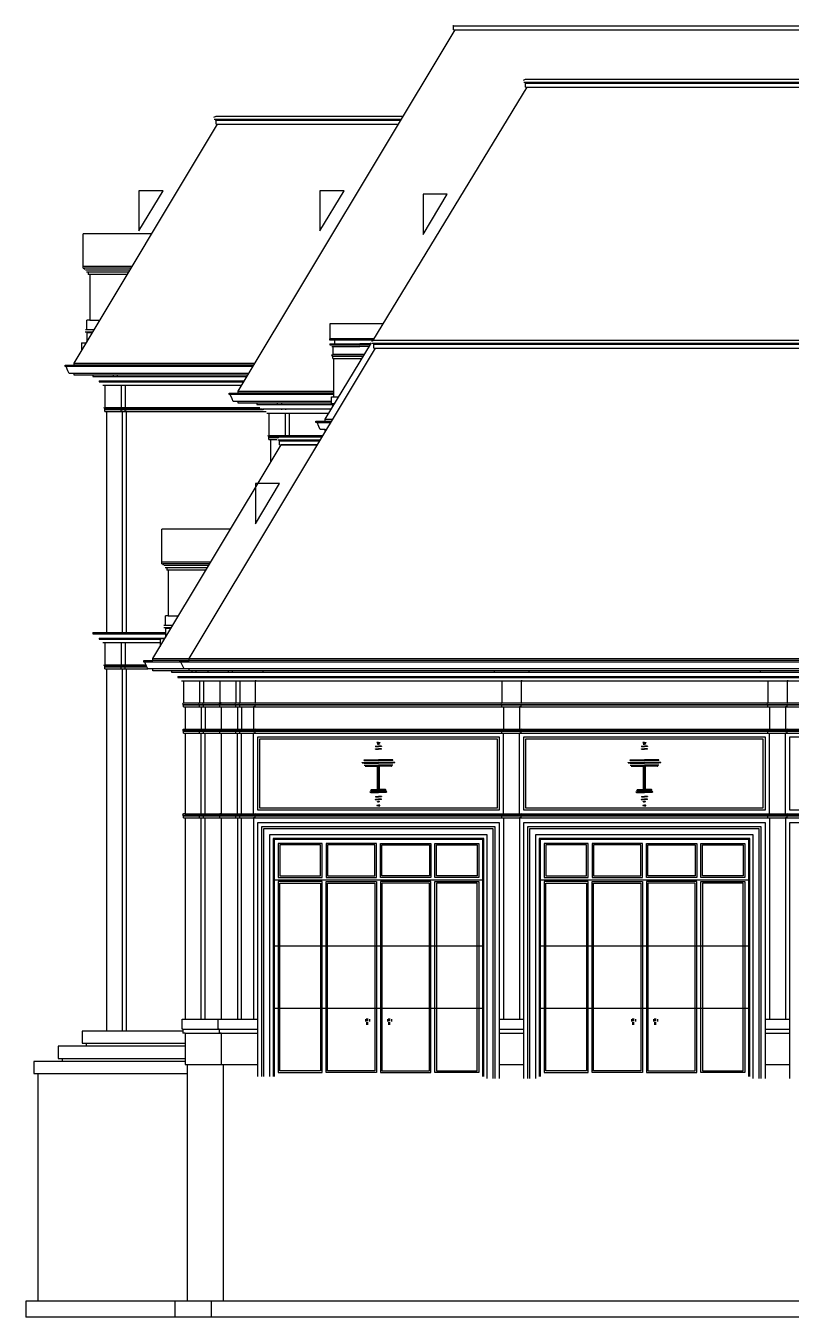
# Model space of a CAD drawing. Header units: metres. Extents: x 0 to 1127, y 0 to 641.
# Drawn here: x 0 to 380, y 0 to 641 of the extents above; entities that cross this region are included whole.
import ezdxf

# ---------------------------------------------------------------- set-up
doc = ezdxf.new("R2010")
doc.units = ezdxf.units.M

msp = doc.modelspace()

# ---------------------------------------------------------------- linework, layer by layer
at = {"layer": 'EL-Door', "color": 8}
for p, q in [((122.75, 217.1), (227.25, 217.1)), ((254.75, 217.1), (359.25, 217.1)), ((122.75, 184.47), (227.25, 184.47)), ((254.75, 184.47), (359.25, 184.47)), ((122.75, 153.36), (227.25, 153.36)), ((168.51, 147.97), (168.51, 146.85)), ((169.29, 147.11), (169.29, 148.33)), ((169.79, 147.11), (169.79, 148.33)), ((170.53, 147.94), (170.53, 146.87)), ((179.47, 147.94), (179.47, 146.87)), ((180.21, 147.11), (180.21, 148.33)), ((180.71, 147.11), (180.71, 148.33)), ((181.49, 147.97), (181.49, 146.85)), ((254.75, 153.36), (359.25, 153.36)), ((300.51, 147.97), (300.51, 146.85)), ((301.29, 147.11), (301.29, 148.33)), ((301.79, 147.11), (301.79, 148.33)), ((302.53, 147.94), (302.53, 146.87)), ((311.47, 147.94), (311.47, 146.87)), ((312.21, 147.11), (312.21, 148.33)), ((312.71, 147.11), (312.71, 148.33)), ((313.49, 147.97), (313.49, 146.85)), ((169.29, 145.13), (169.29, 146.61)), ((169.79, 145.13), (169.79, 146.61)), ((180.21, 145.13), (180.21, 146.61)), ((180.71, 145.13), (180.71, 146.61)), ((301.29, 145.13), (301.29, 146.61)), ((301.79, 145.13), (301.79, 146.61)), ((312.21, 145.13), (312.21, 146.61)), ((312.71, 145.13), (312.71, 146.61))]:
    msp.add_line(p, q, dxfattribs=at)
at = {"layer": 'EL-Door', "color": 1}
for points in [[(229, 118.5), (229, 239.5), (121, 239.5), (121, 119.5)], [(361, 118.5), (361, 239.5), (253, 239.5), (253, 118.5)]]:
    msp.add_lwpolyline(points, dxfattribs=at)
at = {"layer": 'EL-Door', "color": 8, "transparency": 33554687}
for points in [[(227.25, 119.5), (227.25, 237.75), (122.75, 237.75), (122.75, 119.5)], [(359.25, 119.5), (359.25, 237.75), (254.75, 237.75), (254.75, 119.5)], [(226.75, 119.5), (226.75, 237.25), (123.25, 237.25), (123.25, 119.5)], [(358.75, 119.5), (358.75, 237.25), (255.25, 237.25), (255.25, 119.5)]]:
    msp.add_lwpolyline(points, dxfattribs=at)
for points in [[(125.25, 218.33), (147, 218.33), (147, 235.25), (125.25, 235.25)], [(126, 219.08), (146.25, 219.08), (146.25, 234.5), (126, 234.5)], [(149, 218.33), (174, 218.33), (174, 235.25), (149, 235.25)], [(149.75, 219.08), (173.25, 219.08), (173.25, 234.5), (149.75, 234.5)], [(201, 218.33), (176, 218.33), (176, 235.25), (201, 235.25)], [(200.25, 219.08), (176.75, 219.08), (176.75, 234.5), (200.25, 234.5)], [(224.75, 218.33), (203, 218.33), (203, 235.25), (224.75, 235.25)], [(224, 219.08), (203.75, 219.08), (203.75, 234.5), (224, 234.5)], [(257.25, 218.33), (279, 218.33), (279, 235.25), (257.25, 235.25)], [(258, 219.08), (278.25, 219.08), (278.25, 234.5), (258, 234.5)], [(281, 218.33), (306, 218.33), (306, 235.25), (281, 235.25)], [(281.75, 219.08), (305.25, 219.08), (305.25, 234.5), (281.75, 234.5)], [(333, 218.33), (308, 218.33), (308, 235.25), (333, 235.25)], [(332.25, 219.08), (308.75, 219.08), (308.75, 234.5), (332.25, 234.5)], [(356.75, 218.33), (335, 218.33), (335, 235.25), (356.75, 235.25)], [(356, 219.08), (335.75, 219.08), (335.75, 234.5), (356, 234.5)], [(125.25, 121.5), (147, 121.5), (147, 216.33), (125.25, 216.33)], [(146.25, 122.25), (126, 122.25), (126, 215.58), (146.25, 215.58)], [(174, 121.5), (149, 121.5), (149, 216.33), (174, 216.33)], [(173.25, 122.25), (149.75, 122.25), (149.75, 215.58), (173.25, 215.58)], [(176, 121.5), (201, 121.5), (201, 216.33), (176, 216.33)], [(176.75, 122.25), (200.25, 122.25), (200.25, 215.58), (176.75, 215.58)], [(224.75, 121.5), (203, 121.5), (203, 216.33), (224.75, 216.33)], [(203.75, 122.25), (224, 122.25), (224, 215.58), (203.75, 215.58)], [(257.25, 121.5), (279, 121.5), (279, 216.33), (257.25, 216.33)], [(278.25, 122.25), (258, 122.25), (258, 215.58), (278.25, 215.58)], [(306, 121.5), (281, 121.5), (281, 216.33), (306, 216.33)], [(305.25, 122.25), (281.75, 122.25), (281.75, 215.58), (305.25, 215.58)], [(308, 121.5), (333, 121.5), (333, 216.33), (308, 216.33)], [(308.75, 122.25), (332.25, 122.25), (332.25, 215.58), (308.75, 215.58)], [(356.75, 121.5), (335, 121.5), (335, 216.33), (356.75, 216.33)], [(335.75, 122.25), (356, 122.25), (356, 215.58), (335.75, 215.58)]]:
    msp.add_lwpolyline(points, close=True, dxfattribs=at)
at = {"layer": 'EL-Roof', "color": 1}
for p, q in [((212.29, 641.24), (211.91, 641.24)), ((212.29, 639.24), (212.29, 641.24)), ((212.29, 639.24), (213.04, 639.24)), ((213.04, 639.24), (622.96, 639.24)), ((246.9, 614.2), (248, 614.75)), ((248, 612.75), (247.62, 612.75)), ((248, 614.75), (573.33, 614.75)), ((248, 610.75), (248, 612.75)), ((248, 610.75), (248.75, 610.75)), ((248.75, 610.75), (573.33, 610.75)), ((93.31, 595.83), (94.41, 596.38)), ((94.41, 596.38), (187.33, 596.38)), ((94.41, 594.38), (94.03, 594.38)), ((94.41, 592.38), (94.41, 594.38)), ((94.41, 592.38), (95.16, 592.38)), ((95.16, 592.38), (184.93, 592.38)), ((173.49, 481.15), (518.59, 481.15)), ((126.69, 433.15), (144.69, 433.15))]:
    msp.add_line(p, q, dxfattribs=at)
at = {"layer": 'EL-Roof', "color": 8}
for p, q in [((212.29, 641.24), (438, 641.24)), ((247.12, 613.25), (573.33, 613.25)), ((248, 612.75), (573.33, 612.75)), ((93.53, 594.88), (186.43, 594.88)), ((94.41, 594.38), (186.13, 594.38)), ((171.86, 483.65), (520.09, 483.65)), ((172.74, 483.15), (519.79, 483.15)), ((112.72, 472.03), (20, 472.03)), ((113.17, 472.78), (24, 472.78)), ((110.68, 468.64), (24, 468.64)), ((152.69, 458.13), (101.42, 458.13)), ((152.69, 458.88), (105.42, 458.88)), ((151.69, 454.74), (105.42, 454.74)), ((125.06, 435.65), (146.19, 435.65)), ((125.56, 435.15), (145.89, 435.15)), ((513.5, 325.25), (59, 325.25)), ((513.5, 326), (63, 326)), ((513.5, 321.87), (63, 321.87))]:
    msp.add_line(p, q, dxfattribs=at)
at = {"layer": 'EL-Roof'}
for p, q in [((172.74, 485.15), (520.99, 485.15)), ((124.84, 436.6), (125.94, 437.15)), ((125.94, 437.15), (147.09, 437.15)), ((125.94, 433.15), (125.94, 435.15)), ((125.94, 433.15), (126.69, 433.15)), ((144.69, 433.15), (126.69, 433.15)), ((72.25, 321), (63, 321))]:
    msp.add_line(p, q, dxfattribs=at)
at = {"layer": 'EL-Roof', "color": 1}
for points in [[(105.42, 459.88), (213.04, 639.24)], [(172.14, 484.85), (248.75, 610.75)], [(24, 473.78), (95.16, 592.38)], [(148.5, 446), (171.5, 483.8)], [(24, 467.78), (24, 468.64), (21.5, 468.64), (20.9, 469.98), (20, 472.03), (19.5, 472.03), (19.5, 472.78), (24, 472.78), (24, 473.78)], [(24, 473.78), (113.77, 473.78)], [(110.17, 467.78), (24, 467.78)], [(105.42, 453.88), (105.42, 454.74), (102.92, 454.74), (102.32, 456.08), (101.42, 458.13), (100.92, 458.13), (100.92, 458.88), (105.42, 458.88), (105.42, 459.88)], [(105.42, 459.88), (152.69, 459.88)], [(151.69, 453.88), (105.42, 453.88)], [(148.5, 440), (148.5, 440.87), (146, 440.87), (145.4, 442.2), (144.5, 444.25), (144, 444.25), (144, 445), (148.5, 445), (148.5, 446)], [(148.5, 446), (152.4, 446)]]:
    msp.add_lwpolyline(points, dxfattribs=at)
at = {"layer": 'EL-Roof'}
for points in [[(81, 327), (173.49, 481.15)], [(63, 327), (126.69, 433.15)], [(63, 321), (63, 321.87), (60.5, 321.87), (59.9, 323.2), (59, 325.25), (58.5, 325.25), (58.5, 326), (63, 326), (63, 327)], [(63, 327), (513.5, 327)], [(513.5, 321), (63, 321)], [(81, 321), (81, 321.87), (78.5, 321.87), (77.9, 323.2), (77, 325.25), (76.5, 325.25), (76.5, 326), (81, 326), (81, 327)]]:
    msp.add_lwpolyline(points, dxfattribs=at)
at = {"layer": 'EL-Roof', "color": 8}
for points in [[(144.5, 444.25), (151.35, 444.25)], [(148.5, 445), (151.8, 445)]]:
    msp.add_lwpolyline(points, dxfattribs=at)
at = {"layer": 'EL-Stair', "elevation": -2.31}
for points in [[(77.96, 142), (28, 142), (28, 136), (79, 136)], [(30, 136), (30, 134.5), (16, 134.5), (16, 128.5), (79, 128.5)], [(18, 128.5), (18, 127), (4, 127), (4, 121), (80, 121)]]:
    msp.add_lwpolyline(points, dxfattribs=at)
at = {"layer": 'EL-Trim', "color": 8}
for p, q in [((52.28, 520.91), (28.92, 520.91)), ((51.72, 519.98), (29.64, 519.98)), ((91.28, 374.13), (67.92, 374.13)), ((90.72, 373.2), (68.64, 373.2)), ((77.96, 143), (115, 143)), ((235, 143), (247, 143)), ((367, 143), (379, 143))]:
    msp.add_line(p, q, dxfattribs=at)
msp.add_lwpolyline([(148.5, 440.87), (149.32, 440.87)], dxfattribs=at)
at = {"layer": 'EL-Wall'}
for p, q in [((77.96, 143), (77.96, 141)), ((95.96, 143), (95.96, 141)), ((79, 141), (77.96, 141)), ((97, 141), (95.96, 141))]:
    msp.add_line(p, q, dxfattribs=at)
for points in [[(77.96, 143), (77.5, 143), (77.5, 148), (79, 148)], [(95.96, 143), (95.5, 143), (95.5, 148), (97, 148)]]:
    msp.add_lwpolyline(points, dxfattribs=at)
at = {"layer": 'FP-Footing'}
for p, q in [((6, 119.5, -2.31), (6, 8, -2.31)), ((80, 119.5), (80, 8)), ((98, 119.5), (98, 8)), ((0, 8, -2.31), (0, 0, -2.31)), ((1126.8, 8, -24.5), (0, 8, -2.31)), ((74, 8), (74, 0)), ((92, 8), (92, 0)), ((1126.8, 0, -24.5), (0, 0, -2.31))]:
    msp.add_line(p, q, dxfattribs=at)
at = {"layer": 'FP-Hatch'}
for p, q in [((173.43, 283.55), (173.5, 283.55)), ((173.5, 283.55), (175, 283.55)), ((173.5, 283.36), (175, 283.36)), ((173.69, 282.23), (175, 282.23)), ((174.4, 285.25), (174.34, 285.25)), ((174.4, 285.25), (175, 285.25)), ((175, 285.44), (174.42, 285.44)), ((174.44, 284.5), (175, 284.5)), ((174.53, 284.69), (175, 284.69)), ((175, 285.44), (175.58, 285.44)), ((175.6, 285.25), (175, 285.25)), ((175.47, 284.69), (175, 284.69)), ((175.56, 284.5), (175, 284.5)), ((176.5, 283.55), (175, 283.55)), ((176.5, 283.36), (175, 283.36)), ((176.31, 282.23), (175, 282.23)), ((175.6, 285.25), (175.66, 285.25)), ((176.57, 283.55), (176.5, 283.55)), ((305.43, 283.55), (305.5, 283.55)), ((305.5, 283.55), (307, 283.55)), ((305.5, 283.36), (307, 283.36)), ((305.69, 282.23), (307, 282.23)), ((306.4, 285.25), (306.34, 285.25)), ((306.4, 285.25), (307, 285.25)), ((307, 285.44), (306.42, 285.44)), ((306.44, 284.5), (307, 284.5)), ((306.53, 284.69), (307, 284.69)), ((307, 285.44), (307.58, 285.44)), ((307.6, 285.25), (307, 285.25)), ((307.47, 284.69), (307, 284.69)), ((307.56, 284.5), (307, 284.5)), ((308.5, 283.55), (307, 283.55)), ((308.5, 283.36), (307, 283.36)), ((308.31, 282.23), (307, 282.23)), ((307.6, 285.25), (307.66, 285.25)), ((308.57, 283.55), (308.5, 283.55)), ((167.88, 276.42), (167.88, 276.8)), ((167.88, 276.8), (175, 276.8)), ((167.88, 276.42), (175, 276.42)), ((173.5, 282.05), (175, 282.05)), ((176.5, 282.05), (175, 282.05)), ((182.13, 276.8), (175, 276.8)), ((182.13, 276.42), (175, 276.42)), ((182.13, 276.42), (182.13, 276.8)), ((299.88, 276.42), (299.88, 276.8)), ((299.88, 276.8), (307, 276.8)), ((299.88, 276.42), (307, 276.42)), ((305.5, 282.05), (307, 282.05)), ((308.5, 282.05), (307, 282.05)), ((314.13, 276.8), (307, 276.8)), ((314.13, 276.42), (307, 276.42)), ((314.13, 276.42), (314.13, 276.8)), ((166.87, 275.47), (166.94, 275.47)), ((166.94, 275.3), (166.94, 275.47)), ((166.94, 275.47), (175, 275.47)), ((166.94, 275.3), (167.69, 275.3)), ((167.69, 275.3), (175, 275.3)), ((167.88, 275.11), (175, 275.11)), ((167.88, 274.17), (168.03, 274.17)), ((168.03, 274.17), (175, 274.17)), ((168.36, 273.98), (168.21, 273.98)), ((168.36, 273.98), (175, 273.98)), ((168.45, 273.61), (168.37, 273.61)), ((168.45, 273.61), (174.81, 273.61)), ((168.63, 273.53), (174.55, 273.53)), ((174.55, 261.89), (174.55, 273.61)), ((174.63, 261.89), (174.63, 273.61)), ((183.06, 275.47), (175, 275.47)), ((182.31, 275.3), (175, 275.3)), ((182.13, 275.11), (175, 275.11)), ((181.98, 274.17), (175, 274.17)), ((181.64, 273.98), (175, 273.98)), ((181.55, 273.61), (175.19, 273.61)), ((175.38, 261.89), (175.38, 273.61)), ((175.45, 261.89), (175.45, 273.61)), ((181.37, 273.53), (175.45, 273.53)), ((181.55, 273.61), (181.63, 273.61)), ((181.64, 273.98), (181.79, 273.98)), ((182.13, 274.17), (181.98, 274.17)), ((183.06, 275.3), (182.31, 275.3)), ((183.06, 275.3), (183.06, 275.47)), ((183.13, 275.47), (183.06, 275.47)), ((298.87, 275.47), (298.94, 275.47)), ((298.94, 275.3), (298.94, 275.47)), ((298.94, 275.47), (307, 275.47)), ((298.94, 275.3), (299.69, 275.3)), ((299.69, 275.3), (307, 275.3)), ((299.88, 275.11), (307, 275.11)), ((299.88, 274.17), (300.03, 274.17)), ((300.03, 274.17), (307, 274.17)), ((300.36, 273.98), (300.21, 273.98)), ((300.36, 273.98), (307, 273.98)), ((300.45, 273.61), (300.37, 273.61)), ((300.45, 273.61), (306.81, 273.61)), ((300.63, 273.53), (306.55, 273.53)), ((306.55, 261.89), (306.55, 273.61)), ((306.63, 261.89), (306.63, 273.61)), ((315.06, 275.47), (307, 275.47)), ((314.31, 275.3), (307, 275.3)), ((314.13, 275.11), (307, 275.11)), ((313.98, 274.17), (307, 274.17)), ((313.64, 273.98), (307, 273.98)), ((313.55, 273.61), (307.19, 273.61)), ((307.38, 261.89), (307.38, 273.61)), ((307.45, 261.89), (307.45, 273.61)), ((313.37, 273.53), (307.45, 273.53)), ((313.55, 273.61), (313.63, 273.61)), ((313.64, 273.98), (313.79, 273.98)), ((314.13, 274.17), (313.98, 274.17)), ((315.06, 275.3), (314.31, 275.3)), ((315.06, 275.3), (315.06, 275.47)), ((315.13, 275.47), (315.06, 275.47)), ((170.79, 260.79), (170.86, 260.79)), ((170.86, 260.71), (170.86, 260.79)), ((170.86, 260.79), (175, 260.79)), ((170.86, 260.71), (171.05, 260.71)), ((171.05, 260.71), (175, 260.71)), ((171.14, 260.61), (171.88, 260.61)), ((171.3, 261.89), (171.23, 261.85)), ((171.25, 261.32), (171.25, 261.51)), ((171.25, 261.51), (175, 261.51)), ((171.25, 261.32), (175, 261.32)), ((171.3, 261.89), (175, 261.89)), ((171.47, 261.96), (174.55, 261.96)), ((171.88, 260.61), (175, 260.61)), ((173.43, 257), (173.5, 257)), ((173.5, 258.5), (175, 258.5)), ((173.5, 257.19), (175, 257.19)), ((173.5, 257), (175, 257)), ((173.69, 258.32), (175, 258.32)), ((178.7, 261.89), (175, 261.89)), ((178.75, 261.51), (175, 261.51)), ((178.75, 261.32), (175, 261.32)), ((179.14, 260.79), (175, 260.79)), ((178.95, 260.71), (175, 260.71)), ((178.12, 260.61), (175, 260.61)), ((176.5, 258.5), (175, 258.5)), ((176.31, 258.32), (175, 258.32)), ((176.5, 257.19), (175, 257.19)), ((176.5, 257), (175, 257)), ((178.53, 261.96), (175.45, 261.96)), ((176.57, 257), (176.5, 257)), ((178.86, 260.61), (178.12, 260.61)), ((178.7, 261.89), (178.77, 261.85)), ((178.75, 261.32), (178.75, 261.51)), ((179.14, 260.71), (178.95, 260.71)), ((179.14, 260.71), (179.14, 260.79)), ((179.21, 260.79), (179.14, 260.79)), ((302.79, 260.79), (302.86, 260.79)), ((302.86, 260.71), (302.86, 260.79)), ((302.86, 260.79), (307, 260.79)), ((302.86, 260.71), (303.05, 260.71)), ((303.05, 260.71), (307, 260.71)), ((303.14, 260.61), (303.88, 260.61)), ((303.3, 261.89), (303.23, 261.85)), ((303.25, 261.32), (303.25, 261.51)), ((303.25, 261.51), (307, 261.51)), ((303.25, 261.32), (307, 261.32)), ((303.3, 261.89), (307, 261.89)), ((303.47, 261.96), (306.55, 261.96)), ((303.88, 260.61), (307, 260.61)), ((305.43, 257), (305.5, 257)), ((305.5, 258.5), (307, 258.5)), ((305.5, 257.19), (307, 257.19)), ((305.5, 257), (307, 257)), ((305.69, 258.32), (307, 258.32)), ((310.7, 261.89), (307, 261.89)), ((310.75, 261.51), (307, 261.51)), ((310.75, 261.32), (307, 261.32)), ((311.14, 260.79), (307, 260.79)), ((310.95, 260.71), (307, 260.71)), ((310.12, 260.61), (307, 260.61)), ((308.5, 258.5), (307, 258.5)), ((308.31, 258.32), (307, 258.32)), ((308.5, 257.19), (307, 257.19)), ((308.5, 257), (307, 257)), ((310.53, 261.96), (307.45, 261.96)), ((308.57, 257), (308.5, 257)), ((310.86, 260.61), (310.12, 260.61)), ((310.7, 261.89), (310.77, 261.85)), ((310.75, 261.32), (310.75, 261.51)), ((311.14, 260.71), (310.95, 260.71)), ((311.14, 260.71), (311.14, 260.79)), ((311.21, 260.79), (311.14, 260.79)), ((174.4, 254.18), (174.34, 254.18)), ((174.4, 254.18), (175, 254.18)), ((175, 253.99), (174.42, 253.99)), ((174.44, 256.05), (175, 256.05)), ((174.53, 255.86), (175, 255.86)), ((175.56, 256.05), (175, 256.05)), ((175.47, 255.86), (175, 255.86)), ((175.6, 254.18), (175, 254.18)), ((175, 253.99), (175.58, 253.99)), ((175.6, 254.18), (175.66, 254.18)), ((306.4, 254.18), (306.34, 254.18)), ((306.4, 254.18), (307, 254.18)), ((307, 253.99), (306.42, 253.99)), ((306.44, 256.05), (307, 256.05)), ((306.53, 255.86), (307, 255.86)), ((307.56, 256.05), (307, 256.05)), ((307.47, 255.86), (307, 255.86)), ((307.6, 254.18), (307, 254.18)), ((307, 253.99), (307.58, 253.99)), ((307.6, 254.18), (307.66, 254.18))]:
    msp.add_line(p, q, dxfattribs=at)
for points in [[(173.5, 283.55), (173.5, 283.36)], [(173.5, 282.05), (173.5, 282.23), (173.69, 282.23)], [(174.42, 285.44), (174.34, 285.44), (174.25, 285.34), (174.25, 285.34), (174.34, 285.25)], [(174.53, 284.69), (174.44, 284.59), (174.44, 284.5)], [(175.47, 284.69), (175.56, 284.59), (175.56, 284.5)], [(175.58, 285.44), (175.66, 285.44), (175.75, 285.34), (175.75, 285.34), (175.66, 285.25)], [(176.5, 282.05), (176.5, 282.23), (176.31, 282.23)], [(176.5, 283.55), (176.5, 283.36)], [(305.5, 283.55), (305.5, 283.36)], [(305.5, 282.05), (305.5, 282.23), (305.69, 282.23)], [(306.42, 285.44), (306.34, 285.44), (306.25, 285.34), (306.25, 285.34), (306.34, 285.25)], [(306.53, 284.69), (306.44, 284.59), (306.44, 284.5)], [(307.47, 284.69), (307.56, 284.59), (307.56, 284.5)], [(307.58, 285.44), (307.66, 285.44), (307.75, 285.34), (307.75, 285.34), (307.66, 285.25)], [(308.5, 282.05), (308.5, 282.23), (308.31, 282.23)], [(308.5, 283.55), (308.5, 283.36)], [(174.81, 272.11), (174.81, 273.98), (175.19, 273.98), (175.19, 272.11)], [(306.81, 272.11), (306.81, 273.98), (307.19, 273.98), (307.19, 272.11)], [(173.5, 258.5), (173.5, 258.32), (173.69, 258.32)], [(173.5, 257), (173.5, 257.19)], [(176.5, 258.5), (176.5, 258.32), (176.31, 258.32)], [(176.5, 257), (176.5, 257.19)], [(305.5, 258.5), (305.5, 258.32), (305.69, 258.32)], [(305.5, 257), (305.5, 257.19)], [(308.5, 258.5), (308.5, 258.32), (308.31, 258.32)], [(308.5, 257), (308.5, 257.19)], [(174.42, 253.99), (174.34, 253.99), (174.25, 254.08), (174.25, 254.08), (174.34, 254.18)], [(174.53, 255.86), (174.44, 255.96), (174.44, 256.05)], [(175.47, 255.86), (175.56, 255.96), (175.56, 256.05)], [(175.58, 253.99), (175.66, 253.99), (175.75, 254.08), (175.75, 254.08), (175.66, 254.18)], [(306.42, 253.99), (306.34, 253.99), (306.25, 254.08), (306.25, 254.08), (306.34, 254.18)], [(306.53, 255.86), (306.44, 255.96), (306.44, 256.05)], [(307.47, 255.86), (307.56, 255.96), (307.56, 256.05)], [(307.58, 253.99), (307.66, 253.99), (307.75, 254.08), (307.75, 254.08), (307.66, 254.18)]]:
    msp.add_lwpolyline(points, dxfattribs=at)
at = {"layer": 'FP-Note'}
for points in [[(68.14, 559.38), (56.14, 559.38), (56.14, 539.38), (68.14, 559.38)], [(157.9, 559.38), (145.9, 559.38), (145.9, 539.38), (157.9, 559.38)], [(209.11, 557.63), (197.11, 557.63), (197.11, 537.63), (209.11, 557.63)], [(125.92, 413.9), (113.92, 413.9), (113.92, 393.9), (125.92, 413.9)]]:
    msp.add_lwpolyline(points, dxfattribs=at)
at = {"layer": 'FP-Proposed Wall', "color": 1}
for p, q in [((30.99, 518.84), (30.99, 517.75)), ((150.88, 483.31), (150.88, 482.81)), ((150.88, 483.31), (153.32, 483.31)), ((151.82, 482), (152.32, 482)), ((152.32, 482), (152.32, 478)), ((151.77, 477.73), (152.32, 478)), ((152.32, 477), (152.13, 477)), ((152.32, 476), (152.32, 477)), ((152.32, 476), (152.69, 476)), ((33.25, 467.78), (33.25, 467.03)), ((33.25, 467.03), (34.25, 467.03)), ((36.37, 464.9), (36.37, 464.4)), ((38.25, 462.78), (107.17, 462.78)), ((39.25, 462.78), (39.25, 451.78)), ((38.7, 451.5), (39.25, 451.78)), ((39.25, 450.78), (39.06, 450.78)), ((39.25, 449.78), (39.25, 450.78)), ((39.25, 449.78), (119.3, 449.78)), ((40, 449.78), (40, 340)), ((114.67, 453.88), (114.67, 453.13)), ((114.67, 453.13), (115.67, 453.13)), ((117.8, 451), (117.8, 450.5)), ((119.67, 448.88), (150.25, 448.88)), ((120.67, 448.88), (120.67, 437.88)), ((152.15, 453.5), (152.15, 452)), ((120.13, 437.6), (120.67, 437.88)), ((120.67, 436.88), (120.49, 436.88)), ((120.67, 435.88), (120.67, 436.88)), ((120.67, 435.88), (124.64, 435.88)), ((69.99, 372.06), (69.99, 370.98)), ((33.25, 340), (33.25, 339.25)), ((33.25, 340), (69.27, 340)), ((33.25, 339.25), (34.25, 339.25)), ((36.37, 337.13), (36.37, 336.63)), ((38.25, 335), (39.25, 335)), ((39.25, 335), (39.25, 324)), ((39.25, 335), (66.6, 335)), ((38.6, 323.73), (39.25, 324)), ((39.25, 323), (39.06, 323)), ((39.25, 322), (39.25, 323)), ((39.25, 322), (60.49, 322)), ((40, 322), (40, 142)), ((78.25, 316), (513.5, 316)), ((79, 303), (512.75, 303)), ((79, 290), (512.75, 290)), ((79, 141), (115, 141)), ((235, 141), (247, 141)), ((367, 141), (379, 141)), ((79, 134.5, -2.31), (30, 134.5, -2.31)), ((79, 127, -2.31), (18, 127, -2.31)), ((80, 125.5), (115, 125.5)), ((235, 125.5), (247, 125.5)), ((367, 125.5), (379, 125.5))]:
    msp.add_line(p, q, dxfattribs=at)
at = {"layer": 'FP-Proposed Wall', "color": 8}
for p, q in [((150.88, 482.81), (165.69, 482.81)), ((170.9, 482.81), (165.69, 482.81)), ((167.51, 477.25), (151.88, 477.25)), ((167.97, 478), (152.32, 478)), ((167.36, 477), (152.32, 477)), ((34.25, 467.03), (109.72, 467.03)), ((36.37, 464.9), (108.44, 464.9)), ((36.37, 464.4), (108.14, 464.4)), ((45.37, 467.81), (45.37, 467.06)), ((47.37, 464.94), (47.37, 464.44)), ((48.75, 462.81), (49.25, 462.81)), ((49.25, 462.81), (49.25, 451.81)), ((38.81, 451.03), (117.46, 451.03)), ((39.25, 451.78), (116.16, 451.78)), ((39.25, 450.78), (117.8, 450.78)), ((48.7, 451.54), (49.25, 451.81)), ((49.25, 450.81), (49.06, 450.81)), ((49.25, 449.81), (49.25, 450.81)), ((49.25, 449.81), (50, 449.81)), ((50, 340), (50, 449.78)), ((115.67, 453.13), (152.15, 453.13)), ((117.8, 451), (151.54, 451)), ((117.8, 450.5), (117.83, 450.5)), ((126.8, 453.88), (126.8, 453.13)), ((128.8, 451), (128.8, 450.5)), ((130.17, 448.88), (130.67, 448.88)), ((130.67, 448.88), (130.67, 437.88)), ((120.24, 437.13), (125.9, 437.13)), ((120.67, 437.88), (147.53, 437.88)), ((120.67, 436.88), (125.4, 436.88)), ((130.13, 437.6), (130.67, 437.88)), ((45.37, 340), (45.37, 339.25)), ((34.25, 339.25), (69.27, 339.25)), ((36.37, 337.13), (69.08, 337.13)), ((36.37, 336.63), (66.6, 336.63)), ((45.37, 339.25), (45.87, 339.25)), ((47.37, 337.13), (47.37, 336.63)), ((48.75, 335), (49.25, 335)), ((49.25, 335), (49.25, 324)), ((38.81, 323.25), (59.83, 323.25)), ((39.25, 324), (59.2, 324)), ((39.25, 323), (60.07, 323)), ((48.7, 323.73), (49.25, 324)), ((49.25, 322), (49.25, 323)), ((49.25, 322), (50, 322)), ((50, 142), (50, 322)), ((84.37, 321), (84.37, 320.25)), ((102.37, 321), (102.37, 320.25)), ((117.63, 321), (117.63, 320.25)), ((232.37, 321), (232.37, 320.25)), ((249.63, 321), (249.63, 320.25)), ((364.37, 321), (364.37, 320.25)), ((72.43, 320.25), (72.93, 320.25)), ((73.25, 320.25), (513.5, 320.25)), ((75.38, 318.13), (513.5, 318.13)), ((75.38, 317.63), (513.5, 317.63)), ((85.75, 316), (86.25, 316)), ((86.38, 318.13), (86.38, 317.63)), ((87.75, 316), (88.25, 316)), ((88.25, 316), (88.25, 305)), ((103.75, 316), (104.25, 316)), ((104.37, 318.13), (104.37, 317.63)), ((105.75, 316), (106.25, 316)), ((106.25, 316), (106.25, 305)), ((113.75, 316), (113.75, 305)), ((114.25, 316), (113.75, 316)), ((115.62, 318.13), (115.62, 317.63)), ((234.37, 318.13), (234.37, 317.63)), ((235.75, 316), (236.25, 316)), ((236.25, 316), (236.25, 305)), ((245.75, 316), (245.75, 305)), ((246.25, 316), (245.75, 316)), ((247.62, 318.13), (247.62, 317.63)), ((366.38, 318.13), (366.38, 317.63)), ((367.75, 316), (368.25, 316)), ((368.25, 316), (368.25, 305)), ((377.75, 316), (377.75, 305)), ((378.25, 316), (377.75, 316)), ((379.63, 318.13), (379.63, 317.63)), ((77.81, 304.25), (511.02, 304.25)), ((78.25, 305), (509.87, 305)), ((78.25, 304), (511.29, 304)), ((87.7, 304.73), (88.25, 305)), ((88.25, 303), (88.25, 304)), ((88.25, 303), (89, 303)), ((89, 303), (89, 292)), ((97, 304.25), (95.81, 304.25)), ((97, 304), (96.07, 304)), ((97, 305), (96.25, 305)), ((105.7, 304.73), (106.25, 305)), ((106.25, 303), (106.25, 304)), ((106.25, 303), (107, 303)), ((107, 303), (107, 292)), ((113.75, 303), (113, 303)), ((113, 303), (113, 292)), ((114.3, 304.73), (113.75, 305)), ((113.75, 303), (113.75, 304)), ((235.7, 304.73), (236.25, 305)), ((236.25, 303), (236.25, 304)), ((236.25, 303), (237, 303)), ((237, 303), (237, 292)), ((245.75, 303), (245, 303)), ((245, 303), (245, 292)), ((246.3, 304.73), (245.75, 305)), ((245.75, 303), (245.75, 304)), ((367.7, 304.73), (368.25, 305)), ((368.25, 303), (368.25, 304)), ((368.25, 303), (369, 303)), ((369, 303), (369, 292)), ((377.75, 303), (377, 303)), ((377, 303), (377, 292)), ((378.3, 304.73), (377.75, 305)), ((377.75, 303), (377.75, 304)), ((77.81, 291.25), (512.31, 291.25)), ((78.06, 291), (512.75, 291)), ((78.25, 292), (512.75, 292)), ((87.7, 291.73), (88.25, 292)), ((88.25, 290), (88.25, 291)), ((88.25, 290), (89, 290)), ((89, 250), (89, 290)), ((105.7, 291.73), (106.25, 292)), ((106.25, 290), (106.25, 291)), ((106.25, 290), (107, 290)), ((107, 250), (107, 290)), ((113.75, 290), (113, 290)), ((113, 250), (113, 290)), ((114.3, 291.73), (113.75, 292)), ((113.75, 290), (113.75, 291)), ((235.7, 291.73), (236.25, 292)), ((236.25, 290), (236.25, 291)), ((236.25, 290), (237, 290)), ((237, 250), (237, 290)), ((245.75, 290), (245, 290)), ((245, 250), (245, 290)), ((246.3, 291.73), (245.75, 292)), ((245.75, 290), (245.75, 291)), ((367.7, 291.73), (368.25, 292)), ((368.25, 290), (368.25, 291)), ((368.25, 290), (369, 290)), ((369, 250), (369, 290)), ((377, 250), (377, 290)), ((377.75, 290), (377, 290)), ((378.3, 291.73), (377.75, 292)), ((377.75, 290), (377.75, 291)), ((77.81, 249.25), (522.93, 249.25)), ((78.06, 249), (512.75, 249)), ((87.7, 249.73), (88.25, 250)), ((88.25, 248), (88.25, 249)), ((88.25, 248), (89, 248)), ((89, 148), (89, 248)), ((105.7, 249.73), (106.25, 250)), ((106.25, 248), (106.25, 249)), ((106.25, 248), (107, 248)), ((107, 148), (107, 248)), ((113.75, 248), (113, 248)), ((114.3, 249.73), (113.75, 250)), ((113.75, 248), (113.75, 249)), ((235.7, 249.73), (236.25, 250)), ((236.25, 248), (236.25, 249)), ((236.25, 248), (237, 248)), ((245.75, 248), (245, 248)), ((246.3, 249.73), (245.75, 250)), ((245.75, 248), (245.75, 249)), ((367.7, 249.73), (368.25, 250)), ((368.25, 248), (368.25, 249)), ((368.25, 248), (369, 248)), ((377.75, 248), (377, 248)), ((378.3, 249.73), (377.75, 250)), ((377.75, 248), (377.75, 249))]:
    msp.add_line(p, q, dxfattribs=at)
at = {"layer": 'FP-Proposed Wall'}
for p, q in [((171.64, 484.6), (172.74, 485.15)), ((172.74, 483.15), (172.36, 483.15)), ((172.74, 481.15), (172.74, 483.15)), ((172.74, 481.15), (173.49, 481.15)), ((125.94, 435.15), (125.56, 435.15)), ((72.25, 321), (72.25, 320.25)), ((90.25, 321), (81, 321)), ((90.25, 321), (90.25, 320.25)), ((72.25, 320.25), (73.25, 320.25)), ((75.38, 318.13), (75.38, 317.63)), ((77.25, 316), (78.25, 316)), ((78.25, 316), (78.25, 305)), ((90.25, 320.25), (91.25, 320.25)), ((93.38, 318.13), (93.38, 317.63)), ((95.25, 316), (96.25, 316)), ((96.25, 316), (96.25, 305)), ((77.7, 304.73), (78.25, 305)), ((78.25, 304), (78.06, 304)), ((78.25, 303), (78.25, 304)), ((78.25, 303), (79, 303)), ((79, 303), (79, 292)), ((95.7, 304.73), (96.25, 305)), ((96.25, 304), (96.06, 304)), ((96.25, 303), (96.25, 304)), ((96.25, 303), (97, 303)), ((97, 303), (97, 292)), ((77.7, 291.73), (78.25, 292)), ((78.25, 291), (78.06, 291)), ((78.25, 290), (78.25, 291)), ((78.25, 290), (79, 290)), ((95.7, 291.73), (96.25, 292)), ((96.25, 291), (96.06, 291)), ((96.25, 290), (96.25, 291)), ((96.25, 290), (97, 290)), ((77.7, 249.73), (78.25, 250)), ((78.25, 249), (78.06, 249)), ((79, 250), (78.25, 250)), ((78.25, 248), (78.25, 249)), ((78.25, 248), (79, 248)), ((95.7, 249.73), (96.25, 250)), ((96.25, 249), (96.06, 249)), ((97, 250), (96.25, 250)), ((96.25, 248), (96.25, 249)), ((96.25, 248), (97, 248)), ((79, 148), (115, 148)), ((235, 148), (247, 148)), ((367, 148), (379, 148))]:
    msp.add_line(p, q, dxfattribs=at)
at = {"layer": 'FP-Proposed Wall', "color": 1, "elevation": -0.73}
for points in [[(177.29, 493.31), (150.88, 493.3)], [(150.88, 493.3), (150.88, 485.87)]]:
    msp.add_lwpolyline(points, dxfattribs=at)
at = {"layer": 'FP-Proposed Wall', "color": 1}
for points in [[(150.88, 485.15), (150.88, 485.87)], [(172.32, 485.15), (150.88, 485.15)], [(153.32, 483.31), (153.32, 485.15)], [(152.69, 476), (152.69, 457)], [(152.15, 453.5), (151.69, 453.5), (151.69, 457), (155.19, 457)], [(148.8, 440), (148.5, 440)], [(121.42, 435.88), (121.42, 424.37)]]:
    msp.add_lwpolyline(points, dxfattribs=at)
at = {"layer": 'FP-Proposed Wall'}
for points in [[(78.25, 292), (79, 292)], [(79, 290), (79, 250)], [(96.25, 292), (97, 292)], [(97, 290), (97, 250)], [(79, 248), (79, 148)], [(97, 248), (97, 148)], [(79, 141), (79, 125.5), (80, 125.5), (80, 119.5)], [(97, 141), (97, 125.5), (98, 125.5), (98, 119.5)]]:
    msp.add_lwpolyline(points, dxfattribs=at)
at = {"layer": 'FP-Proposed Wall', "color": 8}
for points in [[(115, 252), (235, 252), (235, 288), (115, 288)], [(116, 253), (234, 253), (234, 287), (116, 287)], [(247, 252), (367, 252), (367, 288), (247, 288)], [(248, 253), (366, 253), (366, 287), (248, 287)], [(379, 252), (499, 252), (499, 288), (379, 288)]]:
    msp.add_lwpolyline(points, close=True, dxfattribs=at)
for points in [[(113, 248), (113, 148)], [(237, 248), (237, 148)], [(245, 248), (245, 148)], [(369, 248), (369, 148)], [(377, 248), (377, 148)], [(233, 118.5), (233, 243.5), (117, 243.5), (117, 119.5)], [(232, 118.5), (232, 242.5), (118, 242.5), (118, 119.5)], [(365, 118.5), (365, 243.5), (249, 243.5), (249, 118.5)], [(364, 118.5), (364, 242.5), (250, 242.5), (250, 118.5)]]:
    msp.add_lwpolyline(points, dxfattribs=at)
at = {"layer": 'FP-Proposed Wall', "elevation": -2.31}
msp.add_lwpolyline([(6, 121), (6, 119.5)], dxfattribs=at)
at = {"layer": 'FP-Roof', "color": 1}
for p, q in [((28.5, 520.91), (28.5, 538)), ((62.53, 538), (28.5, 538)), ((52.77, 521.74), (28.5, 521.74)), ((28.5, 520.91), (28.92, 520.91)), ((28.92, 520.91), (28.92, 520.49)), ((28.92, 520.49), (29.33, 520.29)), ((30.99, 518.84), (30.16, 518.84)), ((31.71, 517.75), (30.99, 517.75)), ((31.71, 517.75), (31.71, 495.1)), ((31.71, 495.1), (30.26, 495.1)), ((27.6, 483.78), (27.6, 479.78)), ((27.6, 483.78), (30, 483.78)), ((67.5, 374.13), (67.5, 391.22)), ((101.53, 391.22), (67.5, 391.22)), ((91.78, 374.96), (67.5, 374.96)), ((67.5, 374.13), (67.92, 374.13)), ((67.92, 374.13), (67.92, 373.72)), ((67.92, 373.72), (68.33, 373.51)), ((69.99, 372.06), (69.16, 372.06)), ((70.71, 370.98), (69.99, 370.98)), ((70.71, 370.98), (70.71, 348.33)), ((70.71, 348.33), (69.27, 348.33)), ((66.6, 337), (66.6, 333)), ((66.6, 337), (69, 337))]:
    msp.add_line(p, q, dxfattribs=at)
at = {"layer": 'FP-Roof', "color": 83}
for p, q in [((51.04, 518.84), (30.99, 518.84)), ((50.38, 517.75), (31.71, 517.75)), ((31.71, 495.1), (36.8, 495.1)), ((29.5, 489.28), (33.3, 489.28)), ((30.26, 490.44), (34, 490.44)), ((30.26, 488.97), (33.11, 488.97)), ((152.32, 482), (165.69, 482)), ((153.32, 483.31), (165.69, 483.31)), ((171.2, 483.31), (165.69, 483.31)), ((170.4, 482), (165.69, 482)), ((152.69, 476), (166.75, 476)), ((153.06, 453.5), (152.15, 453.5)), ((90.04, 372.06), (69.99, 372.06)), ((89.39, 370.98), (70.71, 370.98)), ((70.71, 348.33), (75.8, 348.33)), ((68.5, 342.5), (72.3, 342.5)), ((69.27, 343.67), (73, 343.67)), ((69.27, 342.19), (72.12, 342.19))]:
    msp.add_line(p, q, dxfattribs=at)
at = {"layer": 'FP-Roof', "color": 1}
for points in [[(29.54, 490.44), (30.26, 490.44), (30.26, 495.1)], [(30.26, 488.97), (30.26, 484.22)], [(68.54, 343.67), (69.27, 343.67), (69.27, 348.33)], [(69.27, 342.19), (69.27, 337.44)]]:
    msp.add_lwpolyline(points, dxfattribs=at)
at = {"layer": 'FP-Roof', "color": 83}
msp.add_lwpolyline([(172.76, 485.87), (150.88, 485.87)], dxfattribs=at)
at = {"layer": 'FP-Stair'}
for p, q in [((43.37, 467.81), (43.37, 467.06)), ((43.37, 467.06), (43.87, 467.06)), ((45.37, 464.94), (45.37, 464.44)), ((46.75, 462.81), (47.25, 462.81)), ((47.25, 462.81), (47.25, 451.81)), ((46.7, 451.54), (47.25, 451.81)), ((47.25, 450.81), (47.06, 450.81)), ((47.25, 449.81), (47.25, 450.81)), ((47.25, 449.81), (48, 449.81)), ((48, 340), (48, 449.78)), ((124.8, 453.88), (124.8, 453.13)), ((124.8, 453.13), (125.3, 453.13)), ((126.8, 451), (126.8, 450.5)), ((128.17, 448.88), (128.67, 448.88)), ((128.67, 448.88), (128.67, 437.88)), ((128.13, 437.6), (128.67, 437.88)), ((43.37, 340), (43.37, 339.25)), ((43.37, 339.25), (43.87, 339.25)), ((45.37, 337.13), (45.37, 336.63)), ((46.75, 335), (47.25, 335)), ((47.25, 335), (47.25, 324)), ((46.7, 323.73), (47.25, 324)), ((47.25, 323), (47.06, 323)), ((47.25, 322), (47.25, 323)), ((47.25, 322), (48, 322)), ((48, 142), (48, 322)), ((82.37, 321), (82.37, 320.25)), ((100.37, 321), (100.37, 320.25)), ((82.37, 320.25), (82.87, 320.25)), ((84.38, 318.13), (84.38, 317.63)), ((85.75, 316), (86.25, 316)), ((86.25, 316), (86.25, 305)), ((100.37, 320.25), (100.87, 320.25)), ((102.37, 318.13), (102.37, 317.63)), ((103.75, 316), (104.25, 316)), ((104.25, 316), (104.25, 305)), ((85.7, 304.73), (86.25, 305)), ((86.25, 304), (86.06, 304)), ((86.25, 303), (86.25, 304)), ((86.25, 303), (87, 303)), ((87, 303), (87, 292)), ((103.7, 304.73), (104.25, 305)), ((104.25, 304), (104.06, 304)), ((104.25, 303), (104.25, 304)), ((104.25, 303), (105, 303)), ((105, 303), (105, 292)), ((85.7, 291.73), (86.25, 292)), ((86.25, 291), (86.06, 291)), ((86.25, 290), (86.25, 291)), ((86.25, 290), (87, 290)), ((87, 250), (87, 290)), ((103.7, 291.73), (104.25, 292)), ((104.25, 291), (104.06, 291)), ((104.25, 290), (104.25, 291)), ((104.25, 290), (105, 290)), ((105, 250), (105, 290)), ((79, 250), (550.04, 250)), ((79, 248), (512.75, 248)), ((85.7, 249.73), (86.25, 250)), ((86.25, 249), (86.06, 249)), ((86.25, 248), (86.25, 249)), ((87, 148), (87, 248)), ((103.7, 249.73), (104.25, 250)), ((104.25, 249), (104.06, 249)), ((104.25, 248), (104.25, 249))]:
    msp.add_line(p, q, dxfattribs=at)
for points in [[(105, 248), (105, 148)], [(235, 118.5), (235, 245.5), (115, 245.5), (115, 119.5)], [(367, 118.5), (367, 245.5), (247, 245.5), (247, 118.5)], [(499, 119.5), (499, 245.5), (379, 245.5), (379, 118.5)]]:
    msp.add_lwpolyline(points, dxfattribs=at)

doc.saveas('drawing.dxf')
